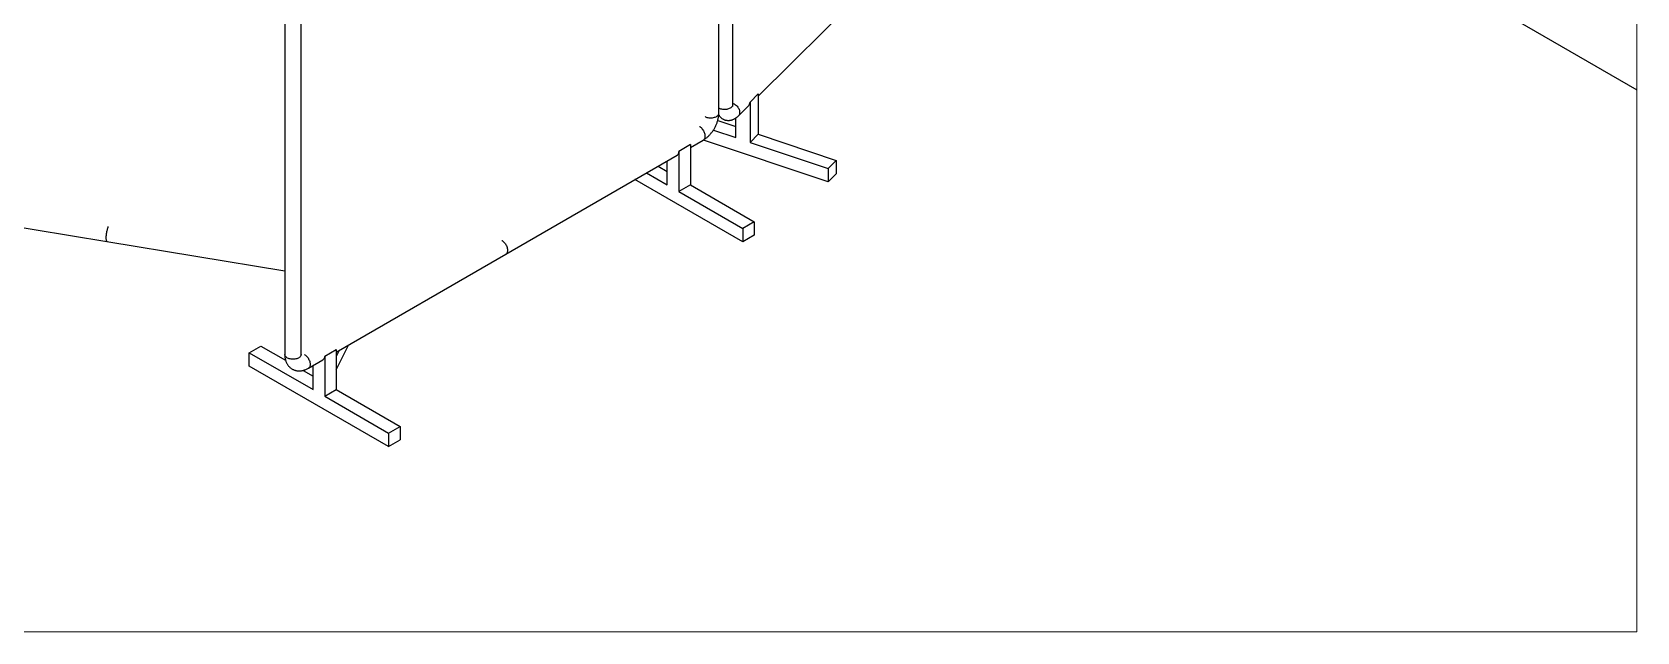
# Model space of a CAD drawing. Header units: millimetres. Extents: x 126 to 938, y 244 to 707.
# Drawn here: x 253.2 to 501.6, y 429.3 to 522.1 of the extents above; entities that cross this region are included whole.
import ezdxf

# ---------------------------------------------------------------- set-up
doc = ezdxf.new("R2010")
doc.units = ezdxf.units.MM

msp = doc.modelspace()

# ---------------------------------------------------------------- linework, layer by layer
at = {"color": 7, "linetype": 'Continuous', "lineweight": 25}
for p, q in [((361.61, 510.83), (361.61, 581.41)), ((359.46, 509.54), (359.46, 580.13)), ((292.27, 542.8), (292.27, 472.22)), ((294.81, 472.22), (294.81, 542.8)), ((466.28, 533.53), (501.58, 513.15)), ((365.57, 512.19), (384.23, 530.7)), ((364.3, 511.26), (365.57, 512.52)), ((365.57, 512.52), (365.57, 506.3)), ((362.49, 509.14), (364.09, 510.72)), ((364.3, 511.26), (364.3, 505.03)), ((358.63, 506.93), (362.1, 505.77)), ((359.3, 508.41), (362.1, 507.47)), ((362.1, 505.77), (362.1, 508.81)), ((355.08, 504.67), (353.28, 503.63)), ((355.08, 504.24), (357.06, 505.38)), ((355.08, 504.67), (355.08, 498.44)), ((376.37, 498.9), (357.07, 505.39)), ((364.3, 505.03), (365.57, 506.3)), ((364.3, 505.03), (376.37, 500.98)), ((365.57, 506.3), (377.65, 502.24)), ((326.5, 487.74), (353.02, 503.05)), ((351.48, 498.44), (351.48, 502.16)), ((353.28, 503.63), (353.28, 497.41)), ((376.37, 500.98), (377.65, 502.24)), ((377.65, 502.24), (377.65, 500.17)), ((348.26, 500.3), (351.48, 498.44)), ((350.06, 501.34), (351.48, 500.52)), ((376.37, 500.98), (376.37, 498.9)), ((376.37, 498.9), (377.65, 500.17)), ((363.16, 489.63), (346.47, 499.27)), ((355.08, 498.44), (353.28, 497.41)), ((353.28, 497.41), (363.16, 491.7)), ((355.08, 498.44), (364.95, 492.74)), ((228.67, 495.65), (264.74, 489.71)), ((364.95, 492.74), (363.16, 491.7)), ((364.95, 492.74), (364.95, 490.67)), ((264.74, 489.71), (292.27, 485.18)), ((363.16, 491.7), (363.16, 489.63)), ((364.95, 490.67), (363.16, 489.63)), ((300.25, 472.58), (326.5, 487.74)), ((286.78, 472.49), (288.57, 473.53)), ((286.78, 470.42), (286.78, 472.49)), ((286.78, 472.49), (296.65, 466.79)), ((288.57, 473.53), (292.39, 471.33)), ((298.45, 471.98), (300.25, 473.01)), ((300.25, 469.85), (302.13, 473.67)), ((300.25, 473.01), (300.25, 466.79)), ((300.7, 472.85), (300.25, 471.93)), ((308.33, 457.98), (286.78, 470.42)), ((295.11, 469.76), (296.65, 468.87)), ((295.94, 470.1), (298.19, 471.4)), ((296.65, 466.79), (296.65, 470.51)), ((298.45, 471.98), (298.45, 465.75)), ((298.45, 465.75), (300.25, 466.79)), ((298.45, 465.75), (308.33, 460.05)), ((300.25, 466.79), (310.13, 461.09)), ((308.33, 460.05), (310.13, 461.09)), ((308.33, 460.05), (308.33, 457.98)), ((310.13, 461.09), (310.13, 459.01)), ((308.33, 457.98), (310.13, 459.01))]:
    msp.add_line(p, q, dxfattribs=at)
at = {"color": 7, "linetype": 'Continuous', "lineweight": 18, "flags": 128}
msp.add_lwpolyline([(126, 542.71), (126, 538.63), (126, 538.16), (126, 532.04), (126, 429.32), (145.2, 429.32), (150.5, 429.32), (501.58, 429.32), (501.58, 513.15), (501.58, 519.27), (501.58, 558.05), (501.58, 562.14), (501.58, 635.63), (501.58, 641.76)], dxfattribs=at)
at = {"color": 7, "linetype": 'Continuous', "lineweight": 25, "flags": 128}
for points in [[(357.33, 509.01), (357.38, 508.98), (357.5, 508.93), (357.63, 508.89), (357.77, 508.85), (357.91, 508.83), (358.06, 508.81), (358.21, 508.81), (358.36, 508.82), (358.51, 508.83), (358.65, 508.86), (358.79, 508.9), (358.92, 508.94), (359.04, 509), (359.14, 509.06), (359.24, 509.13), (359.32, 509.2), (359.38, 509.28), (359.42, 509.36), (359.45, 509.45), (359.46, 509.53), (359.46, 509.54)], [(361.61, 510.83), (361.6, 510.75), (361.58, 510.66), (361.53, 510.58), (361.47, 510.5), (361.4, 510.43), (361.31, 510.36), (361.2, 510.29), (361.09, 510.24), (360.96, 510.19), (360.83, 510.15), (360.68, 510.13), (360.54, 510.11), (360.39, 510.1), (360.24, 510.1), (360.09, 510.11), (359.94, 510.14), (359.8, 510.17), (359.67, 510.21), (359.55, 510.26), (359.46, 510.3)], [(361.64, 511.06), (361.7, 511.04), (361.82, 510.98), (361.95, 510.9), (362.07, 510.81), (362.18, 510.72), (362.29, 510.61), (362.39, 510.49), (362.47, 510.37), (362.54, 510.25), (362.6, 510.12), (362.65, 509.99), (362.68, 509.86), (362.69, 509.73), (362.69, 509.61), (362.68, 509.49), (362.65, 509.38), (362.6, 509.28), (362.54, 509.19), (362.49, 509.14)], [(356.46, 507.5), (356.51, 507.47), (356.61, 507.39), (356.71, 507.3), (356.81, 507.2), (356.91, 507.08), (356.99, 506.96), (357.07, 506.83), (357.14, 506.7), (357.2, 506.56), (357.25, 506.43), (357.29, 506.29), (357.31, 506.16), (357.32, 506.03), (357.32, 505.9), (357.31, 505.79), (357.29, 505.68), (357.25, 505.59), (357.2, 505.51), (357.14, 505.44), (357.07, 505.39), (357.06, 505.38)], [(353.02, 503.05), (353.05, 503.07), (353.12, 503.13), (353.18, 503.21), (353.22, 503.29), (353.25, 503.4), (353.27, 503.51), (353.28, 503.63)], [(264.93, 491.98), (264.91, 491.94), (264.87, 491.84), (264.83, 491.72), (264.79, 491.6), (264.76, 491.47), (264.72, 491.33), (264.69, 491.18), (264.66, 491.04), (264.64, 490.89), (264.62, 490.74), (264.61, 490.6), (264.6, 490.46), (264.59, 490.33), (264.59, 490.2), (264.6, 490.09), (264.61, 489.99), (264.62, 489.9), (264.64, 489.83), (264.66, 489.78), (264.69, 489.74), (264.72, 489.72), (264.74, 489.71)], [(325.9, 489.86), (325.95, 489.83), (326.05, 489.75), (326.15, 489.66), (326.25, 489.55), (326.34, 489.44), (326.43, 489.32), (326.51, 489.19), (326.58, 489.06), (326.64, 488.92), (326.69, 488.78), (326.72, 488.65), (326.75, 488.51), (326.76, 488.38), (326.76, 488.26), (326.75, 488.15), (326.72, 488.04), (326.69, 487.95), (326.64, 487.87), (326.58, 487.8), (326.51, 487.75), (326.5, 487.74)], [(294.81, 472.22), (294.81, 472.21), (294.8, 472.12), (294.77, 472.04), (294.72, 471.95), (294.66, 471.87), (294.58, 471.8), (294.49, 471.73), (294.38, 471.67), (294.26, 471.62), (294.13, 471.57), (294, 471.53), (293.85, 471.51), (293.71, 471.49), (293.56, 471.48), (293.4, 471.49), (293.26, 471.5), (293.11, 471.53), (292.97, 471.56), (292.84, 471.6), (292.72, 471.66), (292.61, 471.71), (292.52, 471.78), (292.43, 471.85), (292.37, 471.93), (292.32, 472.01), (292.28, 472.1), (292.27, 472.19), (292.27, 472.22)], [(295.34, 472.21), (295.38, 472.18), (295.49, 472.1), (295.59, 472.01), (295.69, 471.91), (295.78, 471.8), (295.87, 471.68), (295.95, 471.55), (296.02, 471.41), (296.08, 471.28), (296.13, 471.14), (296.16, 471), (296.19, 470.87), (296.2, 470.74), (296.2, 470.62), (296.19, 470.5), (296.16, 470.4), (296.13, 470.3), (296.08, 470.22), (296.02, 470.16), (295.95, 470.1), (295.94, 470.1)], [(298.45, 471.98), (298.44, 471.86), (298.42, 471.74), (298.39, 471.64), (298.35, 471.55), (298.29, 471.48), (298.22, 471.42), (298.19, 471.4)]]:
    msp.add_lwpolyline(points, dxfattribs=at)
at = {"color": 7, "linetype": 'Continuous', "lineweight": 25}
msp.add_arc((363.57, 511.23), 0.73, 316.1141, 2.1313, dxfattribs=at)
for points, knots in [([(357.06, 505.38), (357.1, 505.4), (357.2, 505.47), (357.37, 505.58), (357.55, 505.72), (357.73, 505.87), (357.9, 506.03), (358.07, 506.2), (358.23, 506.38), (358.38, 506.57), (358.53, 506.77), (358.66, 506.97), (358.79, 507.18), (358.9, 507.39), (359.01, 507.61), (359.11, 507.84), (359.19, 508.06), (359.27, 508.29), (359.33, 508.52), (359.39, 508.76), (359.43, 508.99), (359.45, 509.22), (359.46, 509.41), (359.46, 509.52), (359.46, 509.54)], [0, 0, 0, 0, 0.026223, 0.071915, 0.118238, 0.165189, 0.212645, 0.260507, 0.308693, 0.357128, 0.405749, 0.454493, 0.503298, 0.552106, 0.600851, 0.649471, 0.697921, 0.746157, 0.794144, 0.841848, 0.889238, 0.936279, 0.982921, 1, 1, 1, 1]), ([(359.45, 509.27), (359.47, 509.25), (359.51, 509.18), (359.59, 509.08), (359.69, 508.95), (359.81, 508.84), (359.94, 508.74), (360.08, 508.64), (360.23, 508.57), (360.39, 508.5), (360.55, 508.46), (360.71, 508.43), (360.87, 508.42), (361.03, 508.42), (361.19, 508.43), (361.34, 508.46), (361.5, 508.5), (361.66, 508.56), (361.81, 508.63), (361.97, 508.72), (362.12, 508.82), (362.27, 508.93), (362.4, 509.04), (362.47, 509.11), (362.49, 509.14)], [0, 0, 0, 0, 0.0210753, 0.0670723, 0.1122105, 0.1567455, 0.2055978, 0.2536434, 0.3009064, 0.3475168, 0.3935935, 0.4392277, 0.4845155, 0.5296049, 0.5746676, 0.6199153, 0.6656116, 0.7120884, 0.7597541, 0.8090912, 0.8606256, 0.914833, 0.9719748, 1, 1, 1, 1]), ([(361.64, 510.56), (361.64, 510.56), (361.64, 510.55), (361.63, 510.58), (361.63, 510.6), (361.62, 510.64), (361.62, 510.7), (361.61, 510.76), (361.61, 510.81), (361.61, 510.83)], [0, 0, 0, 0, 0.002576, 0.049248, 0.149085, 0.301959, 0.507794, 0.766072, 1, 1, 1, 1]), ([(292.27, 472.22), (292.27, 472.17), (292.27, 472.05), (292.28, 471.86), (292.31, 471.64), (292.36, 471.42), (292.42, 471.22), (292.5, 471.02), (292.59, 470.84), (292.69, 470.67), (292.8, 470.51), (292.93, 470.36), (293.06, 470.23), (293.21, 470.11), (293.36, 470.01), (293.52, 469.92), (293.68, 469.84), (293.86, 469.78), (294.03, 469.73), (294.21, 469.7), (294.4, 469.69), (294.58, 469.68), (294.77, 469.7), (294.96, 469.73), (295.16, 469.77), (295.35, 469.83), (295.54, 469.9), (295.74, 469.99), (295.87, 470.06), (295.94, 470.1)], [0, 0, 0, 0, 0.024836, 0.06777, 0.110162, 0.151714, 0.192328, 0.23196, 0.270623, 0.308379, 0.345323, 0.381563, 0.417213, 0.452384, 0.487184, 0.521721, 0.556093, 0.590379, 0.624691, 0.659155, 0.693901, 0.729068, 0.764805, 0.801261, 0.838578, 0.876879, 0.916245, 0.956708, 1, 1, 1, 1]), ([(294.83, 472.04), (294.83, 472.04), (294.83, 472.04), (294.82, 472.06), (294.82, 472.09), (294.81, 472.13), (294.81, 472.18), (294.81, 472.21), (294.81, 472.22)], [0, 0, 0, 0, 0.001155, 0.090171, 0.260635, 0.509436, 0.834411, 1, 1, 1, 1])]:
    msp.add_open_spline(points, degree=3, knots=knots, dxfattribs=at)

doc.saveas('drawing.dxf')
